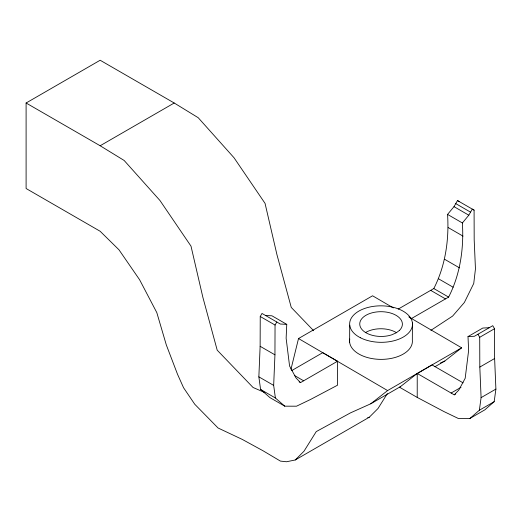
<?xml version="1.0" encoding="UTF-8"?>
<svg xmlns="http://www.w3.org/2000/svg" width="522" height="522" viewBox="0 0 522 522"><rect width="100%" height="100%" fill="white"/><g stroke="black" fill="none" stroke-linecap="round" stroke-linejoin="round"><path stroke-width="0.78" d="M260.132 346.288L260.237 316.495L261.998 313.448L280.314 324.025L286.754 324.358L286.134 338.23L289.573 366.033L296.007 377.935L300.509 382.606L337.538 361.231L337.538 385.19L310.668 399.402L296.529 406.194L284.764 406.175L269.952 397.627L260.576 389.432L258.86 376.845L260.132 346.288L274.944 354.836L273.672 385.393L275.388 397.986L284.764 406.175M274.944 354.836L275.048 325.049L276.81 322.002M349.629 342.21L349.714 325.16M412.419 322.988L412.334 340.044A31.418 18.244 0.3 0 1 380.284 359.364A31.418 18.244 0.3 0 1 349.753 339.026M398.195 309.109L433.808 288.549C445.455 265.789 449.188 239.735 447.563 214.412L454.003 206.647L457.507 200.578L459.275 201.583M408.772 316.847L411.59 318.472L448.62 297.096C460.267 274.337 463.999 248.289 462.375 222.966L468.815 215.201L472.319 209.126L474.087 210.131L474.185 239.807L475.457 268.889L473.741 283.466L464.365 302.486L452.6 316.091L430.885 330.361M455.66 394.025L454.251 394.841L417.222 373.465L399.63 387.272L417.222 397.425L444.091 411.636L458.231 418.435L469.996 418.409L479.372 410.22L481.088 397.633L479.816 367.077L479.711 337.284L477.95 334.237M469.996 418.409L484.808 409.861L494.184 401.672L495.9 389.079L494.621 358.523L494.523 328.729L492.755 325.689L474.439 336.259L468.006 336.592L468.625 350.464L465.187 378.274L458.753 390.169L454.251 394.841M290.989 369.191L298.519 338.537L372.571 295.785L393.32 307.902M387.337 393.588L378.032 408.478L369.295 417.222L295.243 459.973L286.532 461.755L280.438 461.109L263.062 450.786L242.26 439.407L218.052 427.988L194.765 404.263L183.561 387.735L177.526 374.274L166.309 344.911L156.809 312.606L139.589 279.72L118.983 249.803L100.152 231.266L26.1 188.514L26.1 103.004L100.152 60.245L174.211 103.004L198.21 117.711L234.026 157.755L265.052 203.378L276.954 254.697L291.256 307.419L313.67 330.746M295.243 459.973L303.98 451.236L316.241 431.603L350.49 412.869L370.777 403.774L400.394 386.671M370.777 403.774L387.598 390.567L461.65 347.815L409.574 317.396M434.957 366.718L444.829 361.015L461.65 347.815M417.222 373.563L432.033 364.917L463.105 382.854M26.1 103.004L100.152 145.755L174.211 103.004M291.654 370.62L322.726 352.676L337.538 361.231M468.006 336.592L482.811 328.038L489.251 327.712M479.711 337.284L494.523 328.729M479.816 367.077L494.621 358.523M451.119 393.033L460.991 387.337M481.088 397.633L495.9 389.079M479.372 410.22L494.184 401.672M440.483 362.966L444.829 361.015M367.716 417.541L369.295 417.222M265.509 315.477L271.942 315.803L286.754 324.358M264.837 392.551L253.066 387.494L217.204 350.177L202.901 297.449L191 246.136L159.967 200.507L124.151 160.469L100.152 145.755M457.507 200.578L474.087 210.131M455.758 203.613L470.563 212.16M454.003 206.647L468.815 215.201M447.563 214.412L462.375 222.966M448.189 227.566L463.001 236.12M444.744 259.349L459.556 267.897M438.317 278.67L453.122 287.217M433.808 288.549L448.62 297.096M430.683 290.349L445.488 298.904M260.237 316.495L275.048 325.049M294.473 375.507L303.641 380.799M299.099 381.791L300.509 382.606M258.86 376.845L273.672 385.393M260.576 389.432L275.388 397.986M298.519 338.537L387.598 390.567M417.222 373.465L417.222 397.425M365.909 332.325A21.324 12.378 0.3 0 1 396.061 332.423M399.532 330.328L396.146 332.879L391.728 334.83A21.324 12.378 0.3 0 1 360.069 326.152A21.324 12.378 0.3 0 1 384.773 311.895A21.324 12.378 0.3 0 1 399.532 330.328M360.35 337.721A31.418 18.244 0.3 0 0 411.884 327.744A31.418 18.244 0.3 0 0 370.972 306.766A31.418 18.244 0.3 0 0 360.35 337.721"/></g></svg>
